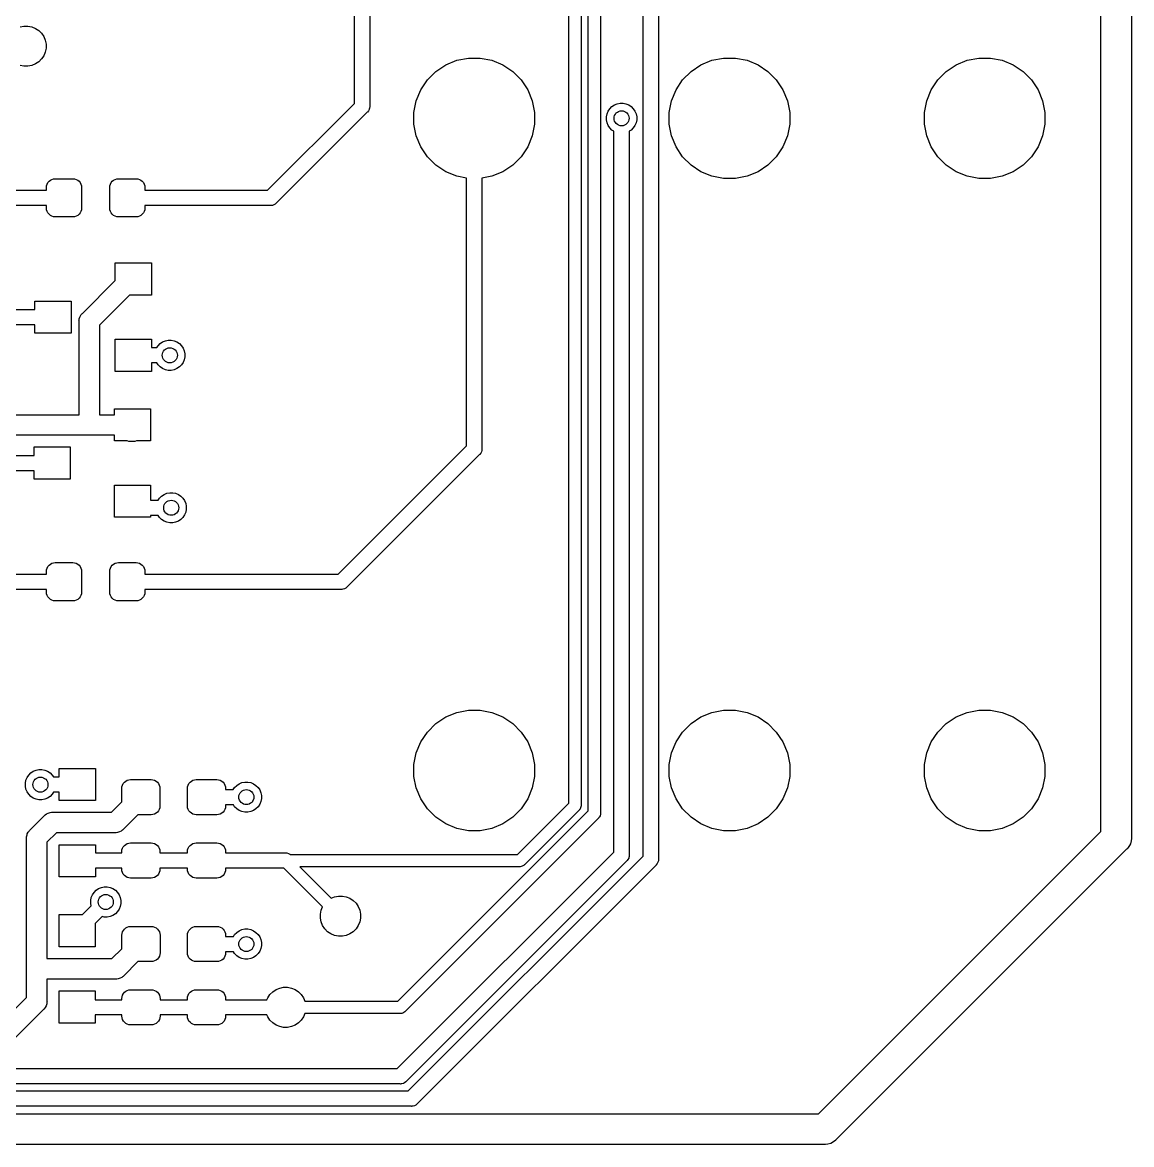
# Model space of a CAD drawing. Extents: x -66 to 211, y -177 to 13.
# Drawn here: x 127.21 to 154.81, y -130.33 to -102.4 of the extents above; entities that cross this region are included whole.
import ezdxf

# ---------------------------------------------------------------- set-up
doc = ezdxf.new("R2010")
doc.units = 0
doc.layers.add('BLACK', color=7, linetype='CONTINUOUS')

msp = doc.modelspace()

# ---------------------------------------------------------------- linework, layer by layer
at = {"layer": 'BLACK', "linetype": 'CONTINUOUS'}
for p, q in [((154.808, -80.2091), (154.808, -122.679)), ((154.046, -122.539), (154.046, -80.5713)), ((141.29, -122.027), (141.29, -83.0957)), ((141.595, -83.0401), (141.595, -122.083)), ((140.807, -121.829), (140.807, -83.304)), ((141.112, -83.2484), (141.112, -121.885)), ((142.659, -123.152), (142.659, -85.9538)), ((143.04, -85.8842), (143.04, -123.221)), ((135.473, -104.417), (135.473, -95.9579)), ((135.854, -96.0274), (135.854, -104.486)), ((127.154, -102.511), (127.25, -102.492)), ((127.25, -102.492), (127.349, -102.492)), ((127.349, -102.492), (127.446, -102.511)), ((127.446, -102.511), (127.537, -102.549)), ((127.537, -102.549), (127.618, -102.604)), ((127.618, -102.604), (127.688, -102.673)), ((127.688, -102.673), (127.743, -102.755)), ((127.743, -102.755), (127.781, -102.846)), ((127.781, -102.846), (127.8, -102.943)), ((127.8, -103.041), (127.781, -103.138)), ((127.8, -102.943), (127.8, -103.041)), ((127.688, -103.311), (127.618, -103.38)), ((127.743, -103.229), (127.688, -103.311)), ((127.781, -103.138), (127.743, -103.229)), ((138.018, -103.345), (138.308, -103.288)), ((138.308, -103.288), (138.603, -103.288)), ((138.603, -103.288), (138.893, -103.345)), ((144.368, -103.345), (144.658, -103.288)), ((144.658, -103.288), (144.953, -103.288)), ((144.953, -103.288), (145.243, -103.345)), ((150.718, -103.345), (151.008, -103.288)), ((151.008, -103.288), (151.303, -103.288)), ((151.303, -103.288), (151.593, -103.345)), ((127.25, -103.492), (127.154, -103.473)), ((127.349, -103.492), (127.25, -103.492)), ((127.446, -103.473), (127.349, -103.492)), ((127.537, -103.435), (127.446, -103.473)), ((127.618, -103.38), (127.537, -103.435)), ((137.499, -103.623), (137.745, -103.458)), ((137.745, -103.458), (138.018, -103.345)), ((138.893, -103.345), (139.166, -103.458)), ((139.166, -103.458), (139.412, -103.623)), ((143.849, -103.623), (144.095, -103.458)), ((144.095, -103.458), (144.368, -103.345)), ((145.243, -103.345), (145.516, -103.458)), ((145.516, -103.458), (145.762, -103.623)), ((150.199, -103.623), (150.445, -103.458)), ((150.445, -103.458), (150.718, -103.345)), ((151.593, -103.345), (151.866, -103.458)), ((151.866, -103.458), (152.112, -103.623)), ((137.126, -104.077), (137.29, -103.832)), ((137.29, -103.832), (137.499, -103.623)), ((139.412, -103.623), (139.621, -103.832)), ((139.621, -103.832), (139.785, -104.077)), ((143.476, -104.077), (143.64, -103.832)), ((143.64, -103.832), (143.849, -103.623)), ((145.762, -103.623), (145.971, -103.832)), ((145.971, -103.832), (146.135, -104.077)), ((149.826, -104.077), (149.99, -103.832)), ((149.99, -103.832), (150.199, -103.623)), ((152.112, -103.623), (152.321, -103.832)), ((152.321, -103.832), (152.485, -104.077)), ((137.013, -104.35), (137.126, -104.077)), ((139.785, -104.077), (139.898, -104.35)), ((143.363, -104.35), (143.476, -104.077)), ((146.135, -104.077), (146.248, -104.35)), ((149.713, -104.35), (149.826, -104.077)), ((152.485, -104.077), (152.598, -104.35)), ((133.314, -106.576), (135.473, -104.417)), ((136.955, -104.64), (137.013, -104.35)), ((139.898, -104.35), (139.955, -104.64)), ((141.943, -104.455), (142.011, -104.427)), ((142.011, -104.427), (142.084, -104.413)), ((142.084, -104.413), (142.158, -104.413)), ((142.158, -104.413), (142.23, -104.427)), ((142.23, -104.427), (142.298, -104.455)), ((143.305, -104.64), (143.363, -104.35)), ((146.248, -104.35), (146.305, -104.64)), ((149.655, -104.64), (149.713, -104.35)), ((152.598, -104.35), (152.655, -104.64)), ((135.792, -104.637), (133.535, -106.894)), ((135.799, -104.631), (135.792, -104.637)), ((135.823, -104.602), (135.799, -104.631)), ((135.841, -104.569), (135.823, -104.602)), ((135.842, -104.564), (135.841, -104.569)), ((135.852, -104.533), (135.842, -104.564)), ((135.855, -104.496), (135.852, -104.533)), ((135.854, -104.486), (135.855, -104.496)), ((136.955, -104.935), (136.955, -104.64)), ((139.955, -104.64), (139.955, -104.935)), ((141.746, -104.751), (141.76, -104.678)), ((141.76, -104.678), (141.788, -104.61)), ((141.788, -104.61), (141.829, -104.549)), ((141.829, -104.549), (141.882, -104.496)), ((141.882, -104.496), (141.943, -104.455)), ((142.298, -104.455), (142.36, -104.496)), ((142.36, -104.496), (142.412, -104.549)), ((142.412, -104.549), (142.453, -104.61)), ((142.453, -104.61), (142.481, -104.678)), ((142.481, -104.678), (142.496, -104.751)), ((143.305, -104.935), (143.305, -104.64)), ((146.305, -104.64), (146.305, -104.935)), ((149.655, -104.935), (149.655, -104.64)), ((152.655, -104.64), (152.655, -104.935)), ((137.013, -105.225), (136.955, -104.935)), ((139.955, -104.935), (139.898, -105.225)), ((141.746, -104.825), (141.746, -104.751)), ((141.76, -104.897), (141.746, -104.825)), ((141.788, -104.965), (141.76, -104.897)), ((141.829, -105.027), (141.788, -104.965)), ((142.453, -104.965), (142.412, -105.027)), ((142.481, -104.897), (142.453, -104.965)), ((142.496, -104.825), (142.481, -104.897)), ((142.496, -104.751), (142.496, -104.825)), ((143.363, -105.225), (143.305, -104.935)), ((146.305, -104.935), (146.248, -105.225)), ((149.713, -105.225), (149.655, -104.935)), ((152.655, -104.935), (152.598, -105.225)), ((137.126, -105.498), (137.013, -105.225)), ((139.898, -105.225), (139.785, -105.498)), ((141.882, -105.079), (141.829, -105.027)), ((141.93, -105.111), (141.882, -105.079)), ((141.93, -123.048), (141.93, -105.111)), ((142.36, -105.079), (142.311, -105.111)), ((142.311, -105.111), (142.311, -123.117)), ((142.412, -105.027), (142.36, -105.079)), ((143.476, -105.498), (143.363, -105.225)), ((146.248, -105.225), (146.135, -105.498)), ((149.826, -105.498), (149.713, -105.225)), ((152.598, -105.225), (152.485, -105.498)), ((137.29, -105.744), (137.126, -105.498)), ((139.785, -105.498), (139.621, -105.744)), ((143.64, -105.744), (143.476, -105.498)), ((146.135, -105.498), (145.971, -105.744)), ((149.99, -105.744), (149.826, -105.498)), ((152.485, -105.498), (152.321, -105.744)), ((137.499, -105.953), (137.29, -105.744)), ((139.621, -105.744), (139.412, -105.953)), ((143.849, -105.953), (143.64, -105.744)), ((145.971, -105.744), (145.762, -105.953)), ((150.199, -105.953), (149.99, -105.744)), ((152.321, -105.744), (152.112, -105.953)), ((137.745, -106.117), (137.499, -105.953)), ((138.018, -106.23), (137.745, -106.117)), ((139.166, -106.117), (138.893, -106.23)), ((139.412, -105.953), (139.166, -106.117)), ((144.095, -106.117), (143.849, -105.953)), ((144.368, -106.23), (144.095, -106.117)), ((145.516, -106.117), (145.243, -106.23)), ((145.762, -105.953), (145.516, -106.117)), ((150.445, -106.117), (150.199, -105.953)), ((150.718, -106.23), (150.445, -106.117)), ((151.866, -106.117), (151.593, -106.23)), ((152.112, -105.953), (151.866, -106.117)), ((127.826, -106.426), (127.846, -106.389)), ((127.846, -106.389), (127.874, -106.355)), ((127.874, -106.355), (127.907, -106.328)), ((127.907, -106.328), (127.945, -106.308)), ((127.945, -106.308), (127.986, -106.296)), ((127.986, -106.296), (128.028, -106.291)), ((128.028, -106.291), (128.466, -106.291)), ((128.466, -106.291), (128.508, -106.296)), ((128.508, -106.296), (128.55, -106.308)), ((128.55, -106.308), (128.587, -106.328)), ((128.587, -106.328), (128.62, -106.355)), ((128.62, -106.355), (128.648, -106.389)), ((128.648, -106.389), (128.668, -106.426)), ((129.401, -106.426), (129.421, -106.389)), ((129.421, -106.389), (129.449, -106.355)), ((129.449, -106.355), (129.482, -106.328)), ((129.482, -106.328), (129.52, -106.308)), ((129.52, -106.308), (129.561, -106.296)), ((129.561, -106.296), (129.603, -106.291)), ((129.603, -106.291), (130.041, -106.291)), ((130.041, -106.291), (130.083, -106.296)), ((130.083, -106.296), (130.125, -106.308)), ((130.125, -106.308), (130.162, -106.328)), ((130.162, -106.328), (130.195, -106.355)), ((130.195, -106.355), (130.223, -106.389)), ((130.223, -106.389), (130.243, -106.426)), ((138.265, -106.279), (138.018, -106.23)), ((138.265, -112.938), (138.265, -106.279)), ((138.893, -106.23), (138.646, -106.279)), ((138.646, -106.279), (138.646, -113.008)), ((144.658, -106.288), (144.368, -106.23)), ((144.953, -106.288), (144.658, -106.288)), ((145.243, -106.23), (144.953, -106.288)), ((151.008, -106.288), (150.718, -106.23)), ((151.303, -106.288), (151.008, -106.288)), ((151.593, -106.23), (151.303, -106.288)), ((125.835, -106.576), (127.81, -106.576)), ((127.81, -106.51), (127.814, -106.467)), ((127.81, -106.576), (127.81, -106.51)), ((127.814, -106.467), (127.826, -106.426)), ((128.668, -106.426), (128.68, -106.467)), ((128.68, -106.467), (128.685, -106.51)), ((128.685, -106.51), (128.685, -107.023)), ((129.385, -106.51), (129.389, -106.467)), ((129.385, -107.023), (129.385, -106.51)), ((129.389, -106.467), (129.401, -106.426)), ((130.243, -106.426), (130.255, -106.467)), ((130.255, -106.467), (130.26, -106.51)), ((130.26, -106.51), (130.26, -106.576)), ((130.26, -106.576), (133.314, -106.576)), ((127.81, -106.957), (125.835, -106.957)), ((127.81, -107.023), (127.81, -106.957)), ((133.384, -106.957), (130.26, -106.957)), ((130.26, -106.957), (130.26, -107.023)), ((133.393, -106.958), (133.384, -106.957)), ((133.403, -106.957), (133.393, -106.958)), ((133.431, -106.954), (133.403, -106.957)), ((133.403, -106.957), (133.403, -106.957)), ((133.466, -106.943), (133.431, -106.954)), ((133.5, -106.926), (133.466, -106.943)), ((133.529, -106.902), (133.5, -106.926)), ((133.535, -106.894), (133.529, -106.902)), ((127.814, -107.065), (127.81, -107.023)), ((127.826, -107.106), (127.814, -107.065)), ((127.846, -107.144), (127.826, -107.106)), ((127.874, -107.177), (127.846, -107.144)), ((127.907, -107.204), (127.874, -107.177)), ((127.945, -107.225), (127.907, -107.204)), ((127.986, -107.237), (127.945, -107.225)), ((128.028, -107.241), (127.986, -107.237)), ((128.508, -107.237), (128.466, -107.241)), ((128.55, -107.225), (128.508, -107.237)), ((128.587, -107.204), (128.55, -107.225)), ((128.62, -107.177), (128.587, -107.204)), ((128.648, -107.144), (128.62, -107.177)), ((128.668, -107.106), (128.648, -107.144)), ((128.68, -107.065), (128.668, -107.106)), ((128.685, -107.023), (128.68, -107.065)), ((129.389, -107.065), (129.385, -107.023)), ((129.401, -107.106), (129.389, -107.065)), ((129.421, -107.144), (129.401, -107.106)), ((129.449, -107.177), (129.421, -107.144)), ((129.482, -107.204), (129.449, -107.177)), ((129.52, -107.225), (129.482, -107.204)), ((129.561, -107.237), (129.52, -107.225)), ((129.603, -107.241), (129.561, -107.237)), ((130.083, -107.237), (130.041, -107.241)), ((130.125, -107.225), (130.083, -107.237)), ((130.162, -107.204), (130.125, -107.225)), ((130.195, -107.177), (130.162, -107.204)), ((130.223, -107.144), (130.195, -107.177)), ((130.243, -107.106), (130.223, -107.144)), ((130.255, -107.065), (130.243, -107.106)), ((130.26, -107.023), (130.255, -107.065)), ((128.466, -107.241), (128.028, -107.241)), ((130.041, -107.241), (129.603, -107.241)), ((129.521, -108.826), (129.521, -108.386)), ((129.521, -108.386), (130.421, -108.386)), ((130.421, -108.386), (130.421, -109.186)), ((128.704, -109.644), (129.521, -108.826)), ((129.88, -109.186), (129.129, -109.937)), ((130.421, -109.186), (129.88, -109.186)), ((127.521, -109.545), (127.521, -109.336)), ((127.521, -109.336), (128.421, -109.336)), ((128.421, -109.336), (128.421, -110.136)), ((125.396, -109.545), (127.521, -109.545)), ((128.624, -109.782), (128.639, -109.734)), ((128.639, -109.734), (128.662, -109.69)), ((128.662, -109.69), (128.677, -109.673)), ((128.677, -109.673), (128.686, -109.661)), ((128.686, -109.661), (128.694, -109.652)), ((128.686, -109.661), (128.686, -109.661)), ((128.694, -109.652), (128.704, -109.644)), ((127.521, -109.926), (125.55, -109.926)), ((127.521, -110.136), (127.521, -109.926)), ((128.619, -109.832), (128.621, -109.82)), ((128.621, -109.845), (128.619, -109.832)), ((128.621, -109.82), (128.624, -109.782)), ((128.621, -109.82), (128.621, -109.82)), ((128.621, -112.164), (128.621, -109.845)), ((129.129, -109.937), (129.129, -112.164)), ((128.421, -110.136), (127.521, -110.136)), ((129.521, -111.086), (129.521, -110.286)), ((129.521, -110.286), (130.421, -110.286)), ((130.421, -110.286), (130.421, -110.495)), ((130.769, -110.325), (130.842, -110.311)), ((130.842, -110.311), (130.916, -110.311)), ((130.916, -110.311), (130.988, -110.325)), ((130.421, -110.495), (130.555, -110.495)), ((130.555, -110.495), (130.587, -110.447)), ((130.587, -110.447), (130.64, -110.394)), ((130.64, -110.394), (130.701, -110.353)), ((130.701, -110.353), (130.769, -110.325)), ((130.988, -110.325), (131.056, -110.353)), ((131.056, -110.353), (131.118, -110.394)), ((131.118, -110.394), (131.17, -110.447)), ((131.17, -110.447), (131.211, -110.508)), ((131.211, -110.508), (131.239, -110.576)), ((131.239, -110.576), (131.254, -110.649)), ((131.211, -110.863), (131.17, -110.925)), ((131.239, -110.795), (131.211, -110.863)), ((131.254, -110.723), (131.239, -110.795)), ((131.254, -110.649), (131.254, -110.723)), ((130.421, -111.086), (129.521, -111.086)), ((130.555, -110.876), (130.421, -110.876)), ((130.421, -110.876), (130.421, -111.086)), ((130.587, -110.925), (130.555, -110.876)), ((130.64, -110.977), (130.587, -110.925)), ((130.701, -111.018), (130.64, -110.977)), ((130.769, -111.046), (130.701, -111.018)), ((130.842, -111.061), (130.769, -111.046)), ((130.916, -111.061), (130.842, -111.061)), ((130.988, -111.046), (130.916, -111.061)), ((131.056, -111.018), (130.988, -111.046)), ((131.118, -110.977), (131.056, -111.018)), ((131.17, -110.925), (131.118, -110.977)), ((117.034, -112.164), (128.621, -112.164)), ((129.129, -112.164), (129.501, -112.164)), ((129.501, -112.164), (129.501, -112.018)), ((129.501, -112.018), (130.401, -112.018)), ((130.401, -112.018), (130.401, -112.818)), ((128.862, -112.672), (116.942, -112.672)), ((128.875, -112.673), (128.862, -112.672)), ((128.887, -112.672), (128.875, -112.673)), ((129.501, -112.672), (128.887, -112.672)), ((129.501, -112.818), (129.501, -112.672)), ((129.816, -112.818), (129.501, -112.818)), ((129.859, -112.831), (129.816, -112.818)), ((130.05, -112.818), (130.008, -112.831)), ((130.401, -112.818), (130.05, -112.818)), ((127.501, -113.177), (127.501, -112.968)), ((127.501, -112.968), (128.401, -112.968)), ((128.401, -112.968), (128.401, -113.768)), ((129.896, -112.834), (129.859, -112.831)), ((129.971, -112.834), (129.896, -112.834)), ((130.008, -112.831), (129.971, -112.834)), ((135.072, -116.131), (138.265, -112.938)), ((138.632, -113.091), (138.615, -113.124)), ((138.633, -113.088), (138.632, -113.091)), ((138.643, -113.055), (138.633, -113.088)), ((138.645, -113.035), (138.643, -113.055)), ((138.646, -113.027), (138.645, -113.035)), ((138.646, -113.008), (138.647, -113.017)), ((138.647, -113.017), (138.646, -113.027)), ((138.646, -113.027), (138.646, -113.027)), ((126.684, -113.177), (127.501, -113.177)), ((138.583, -113.159), (135.292, -116.45)), ((138.591, -113.153), (138.583, -113.159)), ((138.615, -113.124), (138.591, -113.153)), ((127.501, -113.558), (126.684, -113.558)), ((127.501, -113.768), (127.501, -113.558)), ((128.401, -113.768), (127.501, -113.768)), ((129.501, -114.718), (129.501, -113.918)), ((129.501, -113.918), (130.401, -113.918)), ((130.401, -113.918), (130.401, -114.29)), ((130.623, -114.241), (130.675, -114.189)), ((130.675, -114.189), (130.737, -114.148)), ((130.737, -114.148), (130.805, -114.12)), ((130.805, -114.12), (130.877, -114.105)), ((130.877, -114.105), (130.951, -114.105)), ((130.951, -114.105), (131.024, -114.12)), ((131.024, -114.12), (131.092, -114.148)), ((131.092, -114.148), (131.153, -114.189)), ((131.153, -114.189), (131.205, -114.241)), ((130.401, -114.29), (130.59, -114.29)), ((130.59, -114.29), (130.623, -114.241)), ((131.205, -114.241), (131.246, -114.303)), ((131.246, -114.303), (131.275, -114.371)), ((131.275, -114.371), (131.289, -114.443)), ((131.289, -114.443), (131.289, -114.517)), ((130.401, -114.718), (129.501, -114.718)), ((130.59, -114.671), (130.401, -114.671)), ((130.401, -114.671), (130.401, -114.718)), ((130.623, -114.719), (130.59, -114.671)), ((130.675, -114.772), (130.623, -114.719)), ((130.737, -114.813), (130.675, -114.772)), ((131.153, -114.772), (131.092, -114.813)), ((131.205, -114.719), (131.153, -114.772)), ((131.246, -114.658), (131.205, -114.719)), ((131.275, -114.59), (131.246, -114.658)), ((131.289, -114.517), (131.275, -114.59)), ((130.805, -114.841), (130.737, -114.813)), ((130.877, -114.855), (130.805, -114.841)), ((130.951, -114.855), (130.877, -114.855)), ((131.024, -114.841), (130.951, -114.855)), ((131.092, -114.813), (131.024, -114.841)), ((127.874, -115.911), (127.907, -115.884)), ((127.907, -115.884), (127.945, -115.863)), ((127.945, -115.863), (127.986, -115.851)), ((127.986, -115.851), (128.028, -115.847)), ((128.028, -115.847), (128.466, -115.847)), ((128.466, -115.847), (128.508, -115.851)), ((128.508, -115.851), (128.55, -115.863)), ((128.55, -115.863), (128.587, -115.884)), ((128.587, -115.884), (128.62, -115.911)), ((129.449, -115.911), (129.482, -115.884)), ((129.482, -115.884), (129.52, -115.863)), ((129.52, -115.863), (129.561, -115.851)), ((129.561, -115.851), (129.603, -115.847)), ((129.603, -115.847), (130.041, -115.847)), ((130.041, -115.847), (130.083, -115.851)), ((130.083, -115.851), (130.125, -115.863)), ((130.125, -115.863), (130.162, -115.884)), ((130.162, -115.884), (130.195, -115.911)), ((126.684, -116.131), (127.81, -116.131)), ((127.81, -116.066), (127.814, -116.023)), ((127.81, -116.131), (127.81, -116.066)), ((127.814, -116.023), (127.826, -115.982)), ((127.826, -115.982), (127.846, -115.944)), ((127.846, -115.944), (127.874, -115.911)), ((128.62, -115.911), (128.648, -115.944)), ((128.648, -115.944), (128.668, -115.982)), ((128.668, -115.982), (128.68, -116.023)), ((128.68, -116.023), (128.685, -116.066)), ((128.685, -116.066), (128.685, -116.578)), ((129.385, -116.066), (129.389, -116.023)), ((129.385, -116.578), (129.385, -116.066)), ((129.389, -116.023), (129.401, -115.982)), ((129.401, -115.982), (129.421, -115.944)), ((129.421, -115.944), (129.449, -115.911)), ((130.195, -115.911), (130.223, -115.944)), ((130.223, -115.944), (130.243, -115.982)), ((130.243, -115.982), (130.255, -116.023)), ((130.255, -116.023), (130.26, -116.066)), ((130.26, -116.066), (130.26, -116.131)), ((130.26, -116.131), (135.072, -116.131)), ((135.292, -116.45), (135.286, -116.457)), ((127.81, -116.512), (126.684, -116.512)), ((127.81, -116.578), (127.81, -116.512)), ((127.814, -116.621), (127.81, -116.578)), ((127.826, -116.662), (127.814, -116.621)), ((127.846, -116.7), (127.826, -116.662)), ((127.874, -116.733), (127.846, -116.7)), ((127.907, -116.76), (127.874, -116.733)), ((128.62, -116.733), (128.587, -116.76)), ((128.648, -116.7), (128.62, -116.733)), ((128.668, -116.662), (128.648, -116.7)), ((128.68, -116.621), (128.668, -116.662)), ((128.685, -116.578), (128.68, -116.621)), ((129.389, -116.621), (129.385, -116.578)), ((129.401, -116.662), (129.389, -116.621)), ((129.421, -116.7), (129.401, -116.662)), ((129.449, -116.733), (129.421, -116.7)), ((129.482, -116.76), (129.449, -116.733)), ((130.195, -116.733), (130.162, -116.76)), ((130.223, -116.7), (130.195, -116.733)), ((130.243, -116.662), (130.223, -116.7)), ((130.255, -116.621), (130.243, -116.662)), ((130.26, -116.578), (130.255, -116.621)), ((135.142, -116.512), (130.26, -116.512)), ((130.26, -116.512), (130.26, -116.578)), ((135.151, -116.513), (135.142, -116.512)), ((135.16, -116.512), (135.151, -116.513)), ((135.188, -116.51), (135.16, -116.512)), ((135.16, -116.512), (135.16, -116.512)), ((135.224, -116.499), (135.188, -116.51)), ((135.257, -116.481), (135.224, -116.499)), ((135.286, -116.457), (135.257, -116.481)), ((127.945, -116.78), (127.907, -116.76)), ((127.986, -116.793), (127.945, -116.78)), ((128.028, -116.797), (127.986, -116.793)), ((128.466, -116.797), (128.028, -116.797)), ((128.508, -116.793), (128.466, -116.797)), ((128.55, -116.78), (128.508, -116.793)), ((128.587, -116.76), (128.55, -116.78)), ((129.52, -116.78), (129.482, -116.76)), ((129.561, -116.793), (129.52, -116.78)), ((129.603, -116.797), (129.561, -116.793)), ((130.041, -116.797), (129.603, -116.797)), ((130.083, -116.793), (130.041, -116.797)), ((130.125, -116.78), (130.083, -116.793)), ((130.162, -116.76), (130.125, -116.78)), ((138.018, -119.575), (138.308, -119.518)), ((138.308, -119.518), (138.603, -119.518)), ((138.603, -119.518), (138.893, -119.575)), ((144.368, -119.575), (144.658, -119.518)), ((144.658, -119.518), (144.953, -119.518)), ((144.953, -119.518), (145.243, -119.575)), ((150.718, -119.575), (151.008, -119.518)), ((151.008, -119.518), (151.303, -119.518)), ((151.303, -119.518), (151.593, -119.575)), ((137.499, -119.853), (137.745, -119.688)), ((137.745, -119.688), (138.018, -119.575)), ((138.893, -119.575), (139.166, -119.688)), ((139.166, -119.688), (139.412, -119.853)), ((143.849, -119.853), (144.095, -119.688)), ((144.095, -119.688), (144.368, -119.575)), ((145.243, -119.575), (145.516, -119.688)), ((145.516, -119.688), (145.762, -119.853)), ((150.199, -119.853), (150.445, -119.688)), ((150.445, -119.688), (150.718, -119.575)), ((151.593, -119.575), (151.866, -119.688)), ((151.866, -119.688), (152.112, -119.853)), ((137.126, -120.307), (137.29, -120.062)), ((137.29, -120.062), (137.499, -119.853)), ((139.412, -119.853), (139.621, -120.062)), ((139.621, -120.062), (139.785, -120.307)), ((143.476, -120.307), (143.64, -120.062)), ((143.64, -120.062), (143.849, -119.853)), ((145.762, -119.853), (145.971, -120.062)), ((145.971, -120.062), (146.135, -120.307)), ((149.826, -120.307), (149.99, -120.062)), ((149.99, -120.062), (150.199, -119.853)), ((152.112, -119.853), (152.321, -120.062)), ((152.321, -120.062), (152.485, -120.307)), ((137.013, -120.58), (137.126, -120.307)), ((139.785, -120.307), (139.898, -120.58)), ((143.363, -120.58), (143.476, -120.307)), ((146.135, -120.307), (146.248, -120.58)), ((149.713, -120.58), (149.826, -120.307)), ((152.485, -120.307), (152.598, -120.58)), ((136.955, -120.87), (137.013, -120.58)), ((139.898, -120.58), (139.955, -120.87)), ((143.305, -120.87), (143.363, -120.58)), ((146.248, -120.58), (146.305, -120.87)), ((149.655, -120.87), (149.713, -120.58)), ((152.598, -120.58), (152.655, -120.87)), ((136.955, -121.165), (136.955, -120.87)), ((139.955, -120.87), (139.955, -121.165)), ((143.305, -121.165), (143.305, -120.87)), ((146.305, -120.87), (146.305, -121.165)), ((149.655, -121.165), (149.655, -120.87)), ((152.655, -120.87), (152.655, -121.165)), ((127.3, -121.262), (127.328, -121.194)), ((127.328, -121.194), (127.369, -121.132)), ((127.369, -121.132), (127.421, -121.08)), ((127.421, -121.08), (127.483, -121.039)), ((127.483, -121.039), (127.551, -121.011)), ((127.551, -121.011), (127.623, -120.996)), ((127.623, -120.996), (127.697, -120.996)), ((127.697, -120.996), (127.77, -121.011)), ((127.77, -121.011), (127.838, -121.039)), ((127.838, -121.039), (127.899, -121.08)), ((127.899, -121.08), (127.952, -121.132)), ((127.952, -121.132), (127.984, -121.181)), ((127.984, -121.181), (128.127, -121.181)), ((128.127, -121.181), (128.127, -120.966)), ((128.127, -120.966), (129.027, -120.966)), ((129.027, -120.966), (129.027, -121.766)), ((137.013, -121.455), (136.955, -121.165)), ((139.955, -121.165), (139.898, -121.455)), ((143.363, -121.455), (143.305, -121.165)), ((146.305, -121.165), (146.248, -121.455)), ((149.713, -121.455), (149.655, -121.165)), ((152.655, -121.165), (152.598, -121.455)), ((127.285, -121.334), (127.3, -121.262)), ((127.285, -121.408), (127.285, -121.334)), ((127.3, -121.481), (127.285, -121.408)), ((127.328, -121.549), (127.3, -121.481)), ((129.685, -121.465), (129.689, -121.422)), ((129.685, -121.799), (129.685, -121.465)), ((129.689, -121.422), (129.701, -121.381)), ((129.701, -121.381), (129.722, -121.343)), ((129.722, -121.343), (129.749, -121.31)), ((129.749, -121.31), (129.782, -121.283)), ((129.782, -121.283), (129.82, -121.263)), ((129.82, -121.263), (129.861, -121.25)), ((129.861, -121.25), (129.904, -121.246)), ((129.904, -121.246), (130.416, -121.246)), ((130.416, -121.246), (130.459, -121.25)), ((130.459, -121.25), (130.5, -121.263)), ((130.5, -121.263), (130.538, -121.283)), ((130.538, -121.283), (130.571, -121.31)), ((130.571, -121.31), (130.598, -121.343)), ((130.598, -121.343), (130.618, -121.381)), ((130.618, -121.381), (130.631, -121.422)), ((130.631, -121.422), (130.635, -121.465)), ((130.635, -121.465), (130.635, -121.902)), ((131.318, -121.465), (131.322, -121.422)), ((131.318, -121.902), (131.318, -121.465)), ((131.322, -121.422), (131.335, -121.381)), ((131.335, -121.381), (131.355, -121.343)), ((131.355, -121.343), (131.382, -121.31)), ((131.382, -121.31), (131.415, -121.283)), ((131.415, -121.283), (131.453, -121.263)), ((131.453, -121.263), (131.494, -121.25)), ((131.494, -121.25), (131.537, -121.246)), ((131.537, -121.246), (132.049, -121.246)), ((132.049, -121.246), (132.092, -121.25)), ((132.092, -121.25), (132.133, -121.263)), ((132.133, -121.263), (132.171, -121.283)), ((132.171, -121.283), (132.204, -121.31)), ((132.204, -121.31), (132.231, -121.343)), ((132.231, -121.343), (132.251, -121.381)), ((132.251, -121.381), (132.264, -121.422)), ((132.264, -121.422), (132.268, -121.465)), ((132.268, -121.465), (132.268, -121.493)), ((132.458, -121.493), (132.492, -121.442)), ((132.492, -121.442), (132.545, -121.39)), ((132.545, -121.39), (132.606, -121.349)), ((132.606, -121.349), (132.674, -121.321)), ((132.674, -121.321), (132.747, -121.306)), ((132.747, -121.306), (132.821, -121.306)), ((132.821, -121.306), (132.893, -121.321)), ((132.893, -121.321), (132.961, -121.349)), ((132.961, -121.349), (133.023, -121.39)), ((133.023, -121.39), (133.075, -121.442)), ((133.075, -121.442), (133.116, -121.504)), ((137.126, -121.728), (137.013, -121.455)), ((139.898, -121.455), (139.785, -121.728)), ((143.476, -121.728), (143.363, -121.455)), ((146.248, -121.455), (146.135, -121.728)), ((149.826, -121.728), (149.713, -121.455)), ((152.598, -121.455), (152.485, -121.728)), ((127.369, -121.61), (127.328, -121.549)), ((127.421, -121.663), (127.369, -121.61)), ((127.483, -121.704), (127.421, -121.663)), ((127.551, -121.732), (127.483, -121.704)), ((127.623, -121.746), (127.551, -121.732)), ((127.697, -121.746), (127.623, -121.746)), ((127.77, -121.732), (127.697, -121.746)), ((127.838, -121.704), (127.77, -121.732)), ((127.899, -121.663), (127.838, -121.704)), ((127.952, -121.61), (127.899, -121.663)), ((127.984, -121.562), (127.952, -121.61)), ((128.127, -121.562), (127.984, -121.562)), ((128.127, -121.766), (128.127, -121.562)), ((132.268, -121.493), (132.458, -121.493)), ((133.116, -121.504), (133.144, -121.572)), ((133.144, -121.572), (133.159, -121.644)), ((133.159, -121.718), (133.144, -121.791)), ((133.159, -121.644), (133.159, -121.718)), ((137.29, -121.974), (137.126, -121.728)), ((139.785, -121.728), (139.621, -121.974)), ((143.64, -121.974), (143.476, -121.728)), ((146.135, -121.728), (145.971, -121.974)), ((149.99, -121.974), (149.826, -121.728)), ((152.485, -121.728), (152.321, -121.974)), ((129.027, -121.766), (128.127, -121.766)), ((129.425, -122.06), (129.685, -121.799)), ((130.598, -122.024), (130.571, -122.057)), ((130.618, -121.986), (130.598, -122.024)), ((130.631, -121.945), (130.618, -121.986)), ((130.635, -121.902), (130.631, -121.945)), ((131.322, -121.945), (131.318, -121.902)), ((131.335, -121.986), (131.322, -121.945)), ((131.355, -122.024), (131.335, -121.986)), ((131.382, -122.057), (131.355, -122.024)), ((132.231, -122.024), (132.204, -122.057)), ((132.251, -121.986), (132.231, -122.024)), ((132.264, -121.945), (132.251, -121.986)), ((132.268, -121.902), (132.264, -121.945)), ((132.461, -121.874), (132.268, -121.874)), ((132.268, -121.874), (132.268, -121.902)), ((132.492, -121.92), (132.461, -121.874)), ((132.545, -121.973), (132.492, -121.92)), ((132.606, -122.014), (132.545, -121.973)), ((132.674, -122.042), (132.606, -122.014)), ((132.961, -122.014), (132.893, -122.042)), ((133.023, -121.973), (132.961, -122.014)), ((133.075, -121.92), (133.023, -121.973)), ((133.116, -121.859), (133.075, -121.92)), ((133.144, -121.791), (133.116, -121.859)), ((136.556, -126.761), (141.29, -122.027)), ((137.499, -122.183), (137.29, -121.974)), ((139.621, -121.974), (139.412, -122.183)), ((139.528, -123.109), (140.807, -121.829)), ((141.062, -122.005), (139.704, -123.364)), ((141.068, -122), (141.062, -122.005)), ((141.078, -121.989), (141.068, -122)), ((141.087, -121.977), (141.078, -121.989)), ((141.101, -121.951), (141.087, -121.977)), ((141.11, -121.922), (141.101, -121.951)), ((141.101, -121.951), (141.101, -121.951)), ((141.112, -121.9), (141.11, -121.922)), ((141.112, -121.885), (141.113, -121.892)), ((141.113, -121.892), (141.112, -121.9)), ((141.112, -121.9), (141.112, -121.9)), ((143.849, -122.183), (143.64, -121.974)), ((145.971, -121.974), (145.762, -122.183)), ((150.199, -122.183), (149.99, -121.974)), ((152.321, -121.974), (152.112, -122.183)), ((127.398, -122.508), (127.763, -122.143)), ((127.763, -122.143), (127.771, -122.133)), ((127.771, -122.133), (127.781, -122.125)), ((127.781, -122.125), (127.81, -122.101)), ((127.781, -122.125), (127.781, -122.125)), ((127.81, -122.101), (127.854, -122.078)), ((127.854, -122.078), (127.855, -122.078)), ((127.855, -122.078), (127.902, -122.063)), ((127.902, -122.063), (127.939, -122.06)), ((127.939, -122.06), (127.952, -122.058)), ((127.939, -122.06), (127.939, -122.06)), ((127.952, -122.058), (127.964, -122.06)), ((127.964, -122.06), (129.425, -122.06)), ((130.081, -122.121), (129.718, -122.484)), ((130.416, -122.121), (130.081, -122.121)), ((130.459, -122.117), (130.416, -122.121)), ((130.5, -122.105), (130.459, -122.117)), ((130.538, -122.084), (130.5, -122.105)), ((130.571, -122.057), (130.538, -122.084)), ((131.415, -122.084), (131.382, -122.057)), ((131.453, -122.104), (131.415, -122.084)), ((131.494, -122.117), (131.453, -122.104)), ((131.537, -122.121), (131.494, -122.117)), ((132.049, -122.121), (131.537, -122.121)), ((132.092, -122.117), (132.049, -122.121)), ((132.133, -122.104), (132.092, -122.117)), ((132.171, -122.084), (132.133, -122.104)), ((132.204, -122.057), (132.171, -122.084)), ((132.747, -122.056), (132.674, -122.042)), ((132.821, -122.056), (132.747, -122.056)), ((132.893, -122.042), (132.821, -122.056)), ((141.545, -122.203), (136.732, -127.016)), ((137.745, -122.347), (137.499, -122.183)), ((139.412, -122.183), (139.166, -122.347)), ((141.551, -122.198), (141.545, -122.203)), ((141.555, -122.193), (141.551, -122.198)), ((141.57, -122.175), (141.555, -122.193)), ((141.584, -122.149), (141.57, -122.175)), ((141.587, -122.139), (141.584, -122.149)), ((141.593, -122.12), (141.587, -122.139)), ((141.595, -122.098), (141.593, -122.12)), ((141.595, -122.083), (141.596, -122.09)), ((141.596, -122.09), (141.595, -122.098)), ((141.595, -122.098), (141.595, -122.098)), ((144.095, -122.347), (143.849, -122.183)), ((145.762, -122.183), (145.516, -122.347)), ((150.445, -122.347), (150.199, -122.183)), ((152.112, -122.183), (151.866, -122.347)), ((127.326, -122.623), (127.333, -122.599)), ((127.333, -122.599), (127.357, -122.555)), ((127.357, -122.555), (127.381, -122.526)), ((127.381, -122.526), (127.388, -122.516)), ((127.381, -122.526), (127.381, -122.526)), ((127.388, -122.516), (127.398, -122.508)), ((128.057, -122.568), (127.823, -122.802)), ((129.517, -122.568), (128.057, -122.568)), ((129.53, -122.569), (129.517, -122.568)), ((129.542, -122.568), (129.53, -122.569)), ((129.58, -122.564), (129.542, -122.568)), ((129.542, -122.568), (129.542, -122.568)), ((129.627, -122.549), (129.58, -122.564)), ((129.672, -122.526), (129.627, -122.549)), ((129.693, -122.508), (129.672, -122.526)), ((129.701, -122.502), (129.693, -122.508)), ((129.71, -122.494), (129.701, -122.502)), ((129.701, -122.502), (129.701, -122.502)), ((129.718, -122.484), (129.71, -122.494)), ((138.018, -122.46), (137.745, -122.347)), ((138.308, -122.518), (138.018, -122.46)), ((138.603, -122.518), (138.308, -122.518)), ((138.893, -122.46), (138.603, -122.518)), ((139.166, -122.347), (138.893, -122.46)), ((144.368, -122.46), (144.095, -122.347)), ((144.658, -122.518), (144.368, -122.46)), ((144.953, -122.518), (144.658, -122.518)), ((145.243, -122.46), (144.953, -122.518)), ((145.516, -122.347), (145.243, -122.46)), ((147.02, -129.565), (154.046, -122.539)), ((150.718, -122.46), (150.445, -122.347)), ((151.008, -122.518), (150.718, -122.46)), ((151.303, -122.518), (151.008, -122.518)), ((151.593, -122.46), (151.303, -122.518)), ((151.866, -122.347), (151.593, -122.46)), ((127.314, -122.697), (127.316, -122.671)), ((127.315, -122.709), (127.314, -122.697)), ((127.315, -125.944), (127.315, -122.709)), ((127.316, -122.671), (127.319, -122.647)), ((127.319, -122.647), (127.326, -122.623)), ((127.823, -122.802), (127.823, -125.702)), ((128.127, -123.666), (128.127, -122.866)), ((128.127, -122.866), (129.027, -122.866)), ((129.027, -122.866), (129.027, -123.068)), ((129.749, -122.885), (129.782, -122.858)), ((129.782, -122.858), (129.82, -122.838)), ((129.82, -122.838), (129.861, -122.825)), ((129.861, -122.825), (129.904, -122.821)), ((129.904, -122.821), (130.416, -122.821)), ((130.416, -122.821), (130.459, -122.825)), ((130.459, -122.825), (130.5, -122.838)), ((130.5, -122.838), (130.538, -122.858)), ((130.538, -122.858), (130.571, -122.885)), ((131.382, -122.885), (131.415, -122.858)), ((131.415, -122.858), (131.453, -122.838)), ((131.453, -122.838), (131.494, -122.825)), ((131.494, -122.825), (131.537, -122.821)), ((131.537, -122.821), (132.049, -122.821)), ((132.049, -122.821), (132.092, -122.825)), ((132.092, -122.825), (132.133, -122.838)), ((132.133, -122.838), (132.171, -122.858)), ((132.171, -122.858), (132.204, -122.885)), ((154.781, -122.844), (154.759, -122.885)), ((154.802, -122.772), (154.781, -122.844)), ((154.808, -122.716), (154.802, -122.772)), ((154.808, -122.679), (154.81, -122.697)), ((154.81, -122.697), (154.808, -122.716)), ((154.808, -122.716), (154.808, -122.716)), ((129.027, -123.068), (129.685, -123.068)), ((129.685, -123.04), (129.689, -122.997)), ((129.685, -123.068), (129.685, -123.04)), ((129.689, -122.997), (129.701, -122.956)), ((129.701, -122.956), (129.722, -122.918)), ((129.722, -122.918), (129.749, -122.885)), ((130.571, -122.885), (130.598, -122.918)), ((130.598, -122.918), (130.618, -122.956)), ((130.618, -122.956), (130.631, -122.997)), ((130.631, -122.997), (130.635, -123.04)), ((130.635, -123.04), (130.635, -123.068)), ((130.635, -123.068), (131.318, -123.068)), ((131.318, -123.04), (131.322, -122.997)), ((131.318, -123.068), (131.318, -123.04)), ((131.322, -122.997), (131.335, -122.956)), ((131.335, -122.956), (131.355, -122.918)), ((131.355, -122.918), (131.382, -122.885)), ((132.204, -122.885), (132.231, -122.918)), ((132.231, -122.918), (132.251, -122.956)), ((132.251, -122.956), (132.264, -122.997)), ((132.264, -122.997), (132.268, -123.04)), ((132.268, -123.04), (132.268, -123.068)), ((132.268, -123.068), (133.747, -123.068)), ((133.747, -123.068), (133.756, -123.067)), ((133.756, -123.067), (133.766, -123.068)), ((133.766, -123.068), (133.766, -123.068)), ((133.766, -123.068), (133.794, -123.071)), ((133.794, -123.071), (133.83, -123.082)), ((133.83, -123.082), (133.863, -123.099)), ((133.863, -123.099), (133.874, -123.109)), ((133.874, -123.109), (139.528, -123.109)), ((136.538, -128.44), (141.93, -123.048)), ((136.814, -128.996), (142.659, -123.152)), ((142.311, -123.136), (142.309, -123.16)), ((142.311, -123.117), (142.312, -123.127)), ((142.312, -123.127), (142.311, -123.136)), ((142.311, -123.136), (142.311, -123.136)), ((154.683, -122.98), (147.46, -130.203)), ((154.698, -122.968), (154.683, -122.98)), ((154.722, -122.939), (154.698, -122.968)), ((154.745, -122.91), (154.722, -122.939)), ((154.759, -122.885), (154.745, -122.91)), ((139.583, -123.414), (134.112, -123.414)), ((134.112, -123.414), (134.895, -124.197)), ((142.249, -123.268), (136.758, -128.759)), ((142.978, -123.372), (137.035, -129.315)), ((139.591, -123.414), (139.583, -123.414)), ((139.598, -123.414), (139.591, -123.414)), ((139.621, -123.411), (139.598, -123.414)), ((139.598, -123.414), (139.598, -123.414)), ((139.649, -123.403), (139.621, -123.411)), ((139.676, -123.388), (139.649, -123.403)), ((139.678, -123.387), (139.676, -123.388)), ((139.693, -123.374), (139.678, -123.387)), ((139.699, -123.369), (139.693, -123.374)), ((139.693, -123.374), (139.693, -123.374)), ((139.704, -123.364), (139.699, -123.369)), ((142.256, -123.262), (142.249, -123.268)), ((142.28, -123.233), (142.256, -123.262)), ((142.297, -123.2), (142.28, -123.233)), ((142.302, -123.186), (142.297, -123.2)), ((142.308, -123.164), (142.302, -123.186)), ((142.309, -123.16), (142.308, -123.164)), ((142.985, -123.366), (142.978, -123.372)), ((143.009, -123.337), (142.985, -123.366)), ((143.026, -123.304), (143.009, -123.337)), ((143.033, -123.284), (143.026, -123.304)), ((143.037, -123.268), (143.033, -123.284)), ((143.039, -123.246), (143.037, -123.268)), ((143.04, -123.24), (143.039, -123.246)), ((143.04, -123.221), (143.041, -123.231)), ((143.041, -123.231), (143.04, -123.24)), ((143.04, -123.24), (143.04, -123.24)), ((129.027, -123.666), (128.127, -123.666)), ((129.685, -123.449), (129.027, -123.449)), ((129.027, -123.449), (129.027, -123.666)), ((129.685, -123.477), (129.685, -123.449)), ((129.689, -123.52), (129.685, -123.477)), ((129.701, -123.561), (129.689, -123.52)), ((129.722, -123.599), (129.701, -123.561)), ((129.749, -123.632), (129.722, -123.599)), ((129.782, -123.659), (129.749, -123.632)), ((129.82, -123.68), (129.782, -123.659)), ((129.861, -123.692), (129.82, -123.68)), ((129.904, -123.696), (129.861, -123.692)), ((130.416, -123.696), (129.904, -123.696)), ((130.459, -123.692), (130.416, -123.696)), ((130.5, -123.68), (130.459, -123.692)), ((130.538, -123.659), (130.5, -123.68)), ((130.571, -123.632), (130.538, -123.659)), ((130.598, -123.599), (130.571, -123.632)), ((130.618, -123.561), (130.598, -123.599)), ((130.631, -123.52), (130.618, -123.561)), ((130.635, -123.477), (130.631, -123.52)), ((131.318, -123.449), (130.635, -123.449)), ((130.635, -123.449), (130.635, -123.477)), ((131.318, -123.477), (131.318, -123.449)), ((131.322, -123.52), (131.318, -123.477)), ((131.335, -123.561), (131.322, -123.52)), ((131.355, -123.599), (131.335, -123.561)), ((131.382, -123.632), (131.355, -123.599)), ((131.415, -123.659), (131.382, -123.632)), ((131.453, -123.679), (131.415, -123.659)), ((131.494, -123.692), (131.453, -123.679)), ((131.537, -123.696), (131.494, -123.692)), ((132.049, -123.696), (131.537, -123.696)), ((132.092, -123.692), (132.049, -123.696)), ((132.133, -123.679), (132.092, -123.692)), ((132.171, -123.659), (132.133, -123.679)), ((132.204, -123.632), (132.171, -123.659)), ((132.231, -123.599), (132.204, -123.632)), ((132.251, -123.561), (132.231, -123.599)), ((132.264, -123.52), (132.251, -123.561)), ((132.268, -123.477), (132.264, -123.52)), ((133.716, -123.449), (132.268, -123.449)), ((132.268, -123.449), (132.268, -123.477)), ((134.68, -124.413), (133.716, -123.449)), ((129.047, -124.001), (129.108, -123.96)), ((129.108, -123.96), (129.177, -123.932)), ((129.177, -123.932), (129.249, -123.917)), ((129.249, -123.917), (129.323, -123.917)), ((129.323, -123.917), (129.395, -123.932)), ((129.395, -123.932), (129.464, -123.96)), ((129.464, -123.96), (129.525, -124.001)), ((128.911, -124.255), (128.925, -124.183)), ((128.911, -124.329), (128.911, -124.255)), ((128.925, -124.183), (128.954, -124.115)), ((128.954, -124.115), (128.995, -124.053)), ((128.995, -124.053), (129.047, -124.001)), ((129.525, -124.001), (129.577, -124.053)), ((129.577, -124.053), (129.618, -124.115)), ((129.618, -124.115), (129.647, -124.183)), ((129.647, -124.183), (129.661, -124.255)), ((129.661, -124.255), (129.661, -124.329)), ((134.895, -124.197), (134.98, -124.162)), ((134.98, -124.162), (135.076, -124.143)), ((135.076, -124.143), (135.175, -124.143)), ((135.175, -124.143), (135.271, -124.162)), ((135.271, -124.162), (135.362, -124.2)), ((135.362, -124.2), (135.444, -124.255)), ((135.444, -124.255), (135.514, -124.324)), ((128.703, -124.606), (128.922, -124.387)), ((128.922, -124.387), (128.911, -124.329)), ((129.577, -124.531), (129.525, -124.584)), ((129.618, -124.47), (129.577, -124.531)), ((129.647, -124.402), (129.618, -124.47)), ((129.661, -124.329), (129.647, -124.402)), ((134.625, -124.594), (134.645, -124.497)), ((134.645, -124.497), (134.68, -124.413)), ((135.514, -124.324), (135.569, -124.406)), ((135.569, -124.406), (135.606, -124.497)), ((135.606, -124.497), (135.625, -124.594)), ((128.124, -125.406), (128.124, -124.606)), ((128.124, -124.606), (128.703, -124.606)), ((129.192, -124.656), (129.024, -124.824)), ((129.024, -124.824), (129.024, -125.406)), ((129.249, -124.667), (129.192, -124.656)), ((129.323, -124.667), (129.249, -124.667)), ((129.395, -124.653), (129.323, -124.667)), ((129.464, -124.625), (129.395, -124.653)), ((129.525, -124.584), (129.464, -124.625)), ((134.625, -124.692), (134.625, -124.594)), ((134.645, -124.789), (134.625, -124.692)), ((134.682, -124.88), (134.645, -124.789)), ((135.606, -124.789), (135.569, -124.88)), ((135.625, -124.692), (135.606, -124.789)), ((135.625, -124.594), (135.625, -124.692)), ((129.687, -125.12), (129.692, -125.077)), ((129.692, -125.077), (129.704, -125.036)), ((129.704, -125.036), (129.724, -124.998)), ((129.724, -124.998), (129.751, -124.965)), ((129.751, -124.965), (129.785, -124.938)), ((129.785, -124.938), (129.822, -124.918)), ((129.822, -124.918), (129.863, -124.905)), ((129.863, -124.905), (129.906, -124.901)), ((129.906, -124.901), (130.419, -124.901)), ((130.419, -124.901), (130.461, -124.905)), ((130.461, -124.905), (130.502, -124.918)), ((130.502, -124.918), (130.54, -124.938)), ((130.54, -124.938), (130.573, -124.965)), ((130.573, -124.965), (130.6, -124.998)), ((130.6, -124.998), (130.621, -125.036)), ((130.621, -125.036), (130.633, -125.077)), ((130.633, -125.077), (130.637, -125.12)), ((131.318, -125.12), (131.322, -125.077)), ((131.322, -125.077), (131.335, -125.036)), ((131.335, -125.036), (131.355, -124.998)), ((131.355, -124.998), (131.382, -124.965)), ((131.382, -124.965), (131.415, -124.938)), ((131.415, -124.938), (131.453, -124.918)), ((131.453, -124.918), (131.494, -124.905)), ((131.494, -124.905), (131.537, -124.901)), ((131.537, -124.901), (132.049, -124.901)), ((132.049, -124.901), (132.092, -124.905)), ((132.092, -124.905), (132.133, -124.918)), ((132.133, -124.918), (132.171, -124.938)), ((132.171, -124.938), (132.204, -124.965)), ((132.204, -124.965), (132.231, -124.998)), ((132.231, -124.998), (132.251, -125.036)), ((132.251, -125.036), (132.264, -125.077)), ((132.264, -125.077), (132.268, -125.12)), ((132.46, -125.148), (132.492, -125.1)), ((132.492, -125.1), (132.545, -125.048)), ((132.545, -125.048), (132.606, -125.007)), ((132.606, -125.007), (132.674, -124.978)), ((132.674, -124.978), (132.747, -124.964)), ((132.747, -124.964), (132.821, -124.964)), ((132.821, -124.964), (132.893, -124.978)), ((132.893, -124.978), (132.961, -125.007)), ((132.961, -125.007), (133.023, -125.048)), ((133.023, -125.048), (133.075, -125.1)), ((133.075, -125.1), (133.116, -125.161)), ((134.737, -124.962), (134.682, -124.88)), ((134.807, -125.031), (134.737, -124.962)), ((134.889, -125.086), (134.807, -125.031)), ((134.98, -125.124), (134.889, -125.086)), ((135.362, -125.086), (135.271, -125.124)), ((135.444, -125.031), (135.362, -125.086)), ((135.514, -124.962), (135.444, -125.031)), ((135.569, -124.88), (135.514, -124.962)), ((129.687, -125.455), (129.687, -125.12)), ((130.637, -125.12), (130.637, -125.557)), ((131.318, -125.557), (131.318, -125.12)), ((132.268, -125.12), (132.268, -125.148)), ((132.268, -125.148), (132.46, -125.148)), ((133.116, -125.161), (133.144, -125.229)), ((133.144, -125.229), (133.159, -125.302)), ((133.159, -125.376), (133.144, -125.448)), ((133.159, -125.302), (133.159, -125.376)), ((135.076, -125.143), (134.98, -125.124)), ((135.175, -125.143), (135.076, -125.143)), ((135.271, -125.124), (135.175, -125.143)), ((129.024, -125.406), (128.124, -125.406)), ((129.44, -125.702), (129.687, -125.455)), ((130.621, -125.641), (130.6, -125.679)), ((130.633, -125.6), (130.621, -125.641)), ((130.637, -125.557), (130.633, -125.6)), ((131.322, -125.6), (131.318, -125.557)), ((131.335, -125.641), (131.322, -125.6)), ((131.355, -125.679), (131.335, -125.641)), ((132.251, -125.641), (132.231, -125.679)), ((132.264, -125.6), (132.251, -125.641)), ((132.268, -125.557), (132.264, -125.6)), ((132.46, -125.529), (132.268, -125.529)), ((132.268, -125.529), (132.268, -125.557)), ((132.492, -125.578), (132.46, -125.529)), ((132.545, -125.63), (132.492, -125.578)), ((132.606, -125.671), (132.545, -125.63)), ((132.674, -125.699), (132.606, -125.671)), ((132.961, -125.671), (132.893, -125.699)), ((133.023, -125.63), (132.961, -125.671)), ((133.075, -125.578), (133.023, -125.63)), ((133.116, -125.516), (133.075, -125.578)), ((133.144, -125.448), (133.116, -125.516)), ((127.314, -125.956), (127.315, -125.944)), ((127.823, -125.702), (129.44, -125.702)), ((130.084, -125.776), (129.733, -126.127)), ((130.419, -125.776), (130.084, -125.776)), ((130.461, -125.772), (130.419, -125.776)), ((130.502, -125.76), (130.461, -125.772)), ((130.54, -125.739), (130.502, -125.76)), ((130.573, -125.712), (130.54, -125.739)), ((130.6, -125.679), (130.573, -125.712)), ((131.382, -125.712), (131.355, -125.679)), ((131.415, -125.739), (131.382, -125.712)), ((131.453, -125.759), (131.415, -125.739)), ((131.494, -125.772), (131.453, -125.759)), ((131.537, -125.776), (131.494, -125.772)), ((132.049, -125.776), (131.537, -125.776)), ((132.092, -125.772), (132.049, -125.776)), ((132.133, -125.759), (132.092, -125.772)), ((132.171, -125.739), (132.133, -125.759)), ((132.204, -125.712), (132.171, -125.739)), ((132.231, -125.679), (132.204, -125.712)), ((132.747, -125.714), (132.674, -125.699)), ((132.821, -125.714), (132.747, -125.714)), ((132.893, -125.699), (132.821, -125.714)), ((127.315, -125.969), (127.314, -125.956)), ((127.315, -126.671), (127.315, -125.969)), ((129.533, -126.21), (127.823, -126.21)), ((127.823, -126.21), (127.823, -126.764)), ((129.545, -126.211), (129.533, -126.21)), ((129.557, -126.21), (129.545, -126.211)), ((129.595, -126.206), (129.557, -126.21)), ((129.557, -126.21), (129.557, -126.21)), ((129.643, -126.192), (129.595, -126.206)), ((129.687, -126.168), (129.643, -126.192)), ((129.705, -126.153), (129.687, -126.168)), ((129.716, -126.144), (129.705, -126.153)), ((129.725, -126.137), (129.716, -126.144)), ((129.716, -126.144), (129.716, -126.144)), ((129.733, -126.127), (129.725, -126.137)), ((128.124, -127.306), (128.124, -126.506)), ((128.124, -126.506), (129.024, -126.506)), ((129.024, -126.506), (129.024, -126.723)), ((129.785, -126.513), (129.822, -126.493)), ((129.822, -126.493), (129.863, -126.48)), ((129.863, -126.48), (129.906, -126.476)), ((129.906, -126.476), (130.419, -126.476)), ((130.419, -126.476), (130.461, -126.48)), ((130.461, -126.48), (130.502, -126.493)), ((130.502, -126.493), (130.54, -126.513)), ((131.415, -126.513), (131.453, -126.493)), ((131.453, -126.493), (131.494, -126.48)), ((131.494, -126.48), (131.537, -126.476)), ((131.537, -126.476), (132.049, -126.476)), ((132.049, -126.476), (132.092, -126.48)), ((132.092, -126.48), (132.133, -126.493)), ((132.133, -126.493), (132.171, -126.513)), ((133.44, -126.525), (133.522, -126.471)), ((133.522, -126.471), (133.613, -126.433)), ((133.613, -126.433), (133.71, -126.414)), ((133.71, -126.414), (133.808, -126.414)), ((133.808, -126.414), (133.905, -126.433)), ((133.905, -126.433), (133.996, -126.471)), ((133.996, -126.471), (134.078, -126.525)), ((126.422, -127.564), (127.315, -126.671)), ((127.823, -126.764), (127.824, -126.776)), ((127.824, -126.776), (127.823, -126.789)), ((129.024, -126.723), (129.687, -126.723)), ((129.687, -126.695), (129.692, -126.652)), ((129.687, -126.723), (129.687, -126.695)), ((129.692, -126.652), (129.704, -126.611)), ((129.704, -126.611), (129.724, -126.573)), ((129.724, -126.573), (129.751, -126.54)), ((129.751, -126.54), (129.785, -126.513)), ((130.54, -126.513), (130.573, -126.54)), ((130.573, -126.54), (130.6, -126.573)), ((130.6, -126.573), (130.621, -126.611)), ((130.621, -126.611), (130.633, -126.652)), ((130.633, -126.652), (130.637, -126.695)), ((130.637, -126.695), (130.637, -126.723)), ((130.637, -126.723), (131.318, -126.723)), ((131.318, -126.695), (131.322, -126.652)), ((131.318, -126.723), (131.318, -126.695)), ((131.322, -126.652), (131.335, -126.611)), ((131.335, -126.611), (131.355, -126.573)), ((131.355, -126.573), (131.382, -126.54)), ((131.382, -126.54), (131.415, -126.513)), ((132.171, -126.513), (132.204, -126.54)), ((132.204, -126.54), (132.231, -126.573)), ((132.231, -126.573), (132.251, -126.611)), ((132.251, -126.611), (132.264, -126.652)), ((132.264, -126.652), (132.268, -126.695)), ((132.268, -126.695), (132.268, -126.723)), ((132.268, -126.723), (133.297, -126.723)), ((133.297, -126.723), (133.316, -126.677)), ((133.316, -126.677), (133.371, -126.595)), ((133.371, -126.595), (133.44, -126.525)), ((134.078, -126.525), (134.147, -126.595)), ((134.147, -126.595), (134.202, -126.677)), ((134.202, -126.677), (134.237, -126.761)), ((134.237, -126.761), (136.556, -126.761)), ((127.74, -126.965), (126.716, -127.989)), ((127.749, -126.957), (127.74, -126.965)), ((127.757, -126.947), (127.749, -126.957)), ((127.781, -126.918), (127.757, -126.947)), ((127.757, -126.947), (127.757, -126.947)), ((127.805, -126.874), (127.781, -126.918)), ((127.811, -126.853), (127.805, -126.874)), ((127.819, -126.826), (127.811, -126.853)), ((127.823, -126.789), (127.819, -126.826)), ((127.823, -126.789), (127.823, -126.789)), ((134.237, -127.066), (134.202, -127.15)), ((136.612, -127.066), (134.237, -127.066)), ((136.619, -127.067), (136.612, -127.066)), ((136.626, -127.066), (136.619, -127.067)), ((136.649, -127.064), (136.626, -127.066)), ((136.626, -127.066), (136.626, -127.066)), ((136.678, -127.055), (136.649, -127.064)), ((136.704, -127.041), (136.678, -127.055)), ((136.712, -127.034), (136.704, -127.041)), ((136.721, -127.027), (136.712, -127.034)), ((136.727, -127.022), (136.721, -127.027)), ((136.721, -127.027), (136.721, -127.027)), ((136.732, -127.016), (136.727, -127.022)), ((129.024, -127.306), (128.124, -127.306)), ((129.687, -127.104), (129.024, -127.104)), ((129.024, -127.104), (129.024, -127.306)), ((129.687, -127.132), (129.687, -127.104)), ((129.692, -127.175), (129.687, -127.132)), ((129.704, -127.216), (129.692, -127.175)), ((129.724, -127.254), (129.704, -127.216)), ((129.751, -127.287), (129.724, -127.254)), ((129.785, -127.314), (129.751, -127.287)), ((129.822, -127.335), (129.785, -127.314)), ((129.863, -127.347), (129.822, -127.335)), ((129.906, -127.351), (129.863, -127.347)), ((130.461, -127.347), (130.419, -127.351)), ((130.502, -127.335), (130.461, -127.347)), ((130.54, -127.314), (130.502, -127.335)), ((130.573, -127.287), (130.54, -127.314)), ((130.6, -127.254), (130.573, -127.287)), ((130.621, -127.216), (130.6, -127.254)), ((130.633, -127.175), (130.621, -127.216)), ((130.637, -127.132), (130.633, -127.175)), ((131.318, -127.104), (130.637, -127.104)), ((130.637, -127.104), (130.637, -127.132)), ((131.318, -127.132), (131.318, -127.104)), ((131.322, -127.175), (131.318, -127.132)), ((131.335, -127.216), (131.322, -127.175)), ((131.355, -127.254), (131.335, -127.216)), ((131.382, -127.287), (131.355, -127.254)), ((131.415, -127.314), (131.382, -127.287)), ((131.453, -127.334), (131.415, -127.314)), ((131.494, -127.347), (131.453, -127.334)), ((131.537, -127.351), (131.494, -127.347)), ((132.092, -127.347), (132.049, -127.351)), ((132.133, -127.334), (132.092, -127.347)), ((132.171, -127.314), (132.133, -127.334)), ((132.204, -127.287), (132.171, -127.314)), ((132.231, -127.254), (132.204, -127.287)), ((132.251, -127.216), (132.231, -127.254)), ((132.264, -127.175), (132.251, -127.216)), ((132.268, -127.132), (132.264, -127.175)), ((133.297, -127.104), (132.268, -127.104)), ((132.268, -127.104), (132.268, -127.132)), ((133.316, -127.15), (133.297, -127.104)), ((133.371, -127.232), (133.316, -127.15)), ((133.44, -127.302), (133.371, -127.232)), ((133.522, -127.357), (133.44, -127.302)), ((134.078, -127.302), (133.996, -127.357)), ((134.147, -127.232), (134.078, -127.302)), ((134.202, -127.15), (134.147, -127.232)), ((130.419, -127.351), (129.906, -127.351)), ((132.049, -127.351), (131.537, -127.351)), ((133.613, -127.394), (133.522, -127.357)), ((133.71, -127.414), (133.613, -127.394)), ((133.808, -127.414), (133.71, -127.414)), ((133.905, -127.394), (133.808, -127.414)), ((133.996, -127.357), (133.905, -127.394)), ((-2.52713, -128.44), (136.538, -128.44)), ((-2.84717, -128.996), (136.814, -128.996)), ((136.607, -128.821), (-2.5967, -128.821)), ((136.616, -128.822), (136.607, -128.821)), ((136.626, -128.821), (136.616, -128.822)), ((136.654, -128.818), (136.626, -128.821)), ((136.626, -128.821), (136.626, -128.821)), ((136.69, -128.808), (136.654, -128.818)), ((136.723, -128.79), (136.69, -128.808)), ((136.752, -128.766), (136.723, -128.79)), ((136.758, -128.759), (136.752, -128.766)), ((-3.101, -129.565), (147.02, -129.565)), ((136.884, -129.377), (-2.91674, -129.377)), ((136.893, -129.378), (136.884, -129.377)), ((136.903, -129.377), (136.893, -129.378)), ((136.931, -129.375), (136.903, -129.377)), ((136.903, -129.377), (136.903, -129.377)), ((136.967, -129.364), (136.931, -129.375)), ((137, -129.346), (136.967, -129.364)), ((137.029, -129.322), (137, -129.346)), ((137.035, -129.315), (137.029, -129.322)), ((147.159, -130.327), (125.811, -130.327)), ((147.178, -130.329), (147.159, -130.327)), ((147.196, -130.327), (147.178, -130.329)), ((147.252, -130.322), (147.196, -130.327)), ((147.196, -130.327), (147.196, -130.327)), ((147.324, -130.3), (147.252, -130.322)), ((147.39, -130.265), (147.324, -130.3)), ((147.448, -130.217), (147.39, -130.265)), ((147.46, -130.203), (147.448, -130.217))]:
    msp.add_line(p, q, dxfattribs=at)
at = {"layer": 'BLACK'}
for centre in [(142.121, -104.788), (130.879, -110.686), (130.914, -114.48), (127.66, -121.371), (132.784, -121.681), (129.286, -124.292), (132.784, -125.339)]:
    msp.add_circle(centre, 0.1875, dxfattribs=at)

doc.saveas('drawing.dxf')
